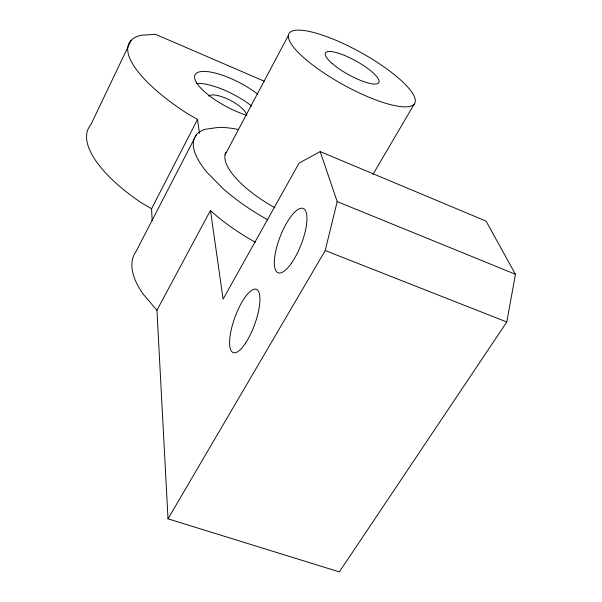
<?xml version="1.0" encoding="UTF-8"?>
<svg xmlns="http://www.w3.org/2000/svg" width="602" height="602" viewBox="0 0 602 602"><rect width="100%" height="100%" fill="white"/><g stroke="black" fill="none" stroke-linecap="round" stroke-linejoin="round"><path stroke-width="0.9" d="M506.809 322.002L515.432 274.264L486.062 221.115L320.204 151.614L299.081 163.082L223.109 299.126L210.459 210.407L156.941 310.256L168.018 518.819L339.332 571.9L506.809 322.002L325.215 250.552L168.018 518.819M325.215 250.552L337.188 201.595L320.204 151.614M131.138 40.379L90.759 124.877A112.627 43.525 27.5 0 0 140.973 202.513L151.553 208.789L152.186 220.716M151.553 208.789L197.501 119.467L186.545 113.056A115.975 36.677 27.7 0 1 141.244 35.255L155.527 34.322L264.218 81.195M196.184 135.074L135.947 251.651A99.405 45.353 29.3 0 0 142.975 293.904L156.941 310.256M225.058 154.804L288.343 35.518M372.909 174.46L414.199 104.123A71.916 18.369 29 0 0 330.919 38.242A71.916 18.369 29 0 0 310.331 63.157A71.916 18.369 29 0 0 414.199 104.123M337.188 201.595L515.432 274.264M210.459 210.407L211.385 211.362A102.904 38.618 29.2 0 0 255.346 242.267M197.501 119.467L199.473 133.298M208.728 96.072A21.574 7.021 27.7 0 1 229.038 99.691A21.574 7.021 27.7 0 1 246.639 114.696M267.86 219.873A103.687 37.038 29.2 0 1 223.395 188.975L207.05 172.443A103.687 37.038 29.2 0 1 205.049 129.28L218.947 127.346A103.687 37.038 29.2 0 1 238.452 129.505M274.911 207.743A69.012 24.607 29.2 0 1 226.036 152.193M246.858 115.351A43.352 13.665 27.7 0 1 195.116 74.716A43.352 13.665 27.7 0 1 257.852 94.251M196.35 83.437A43.163 14.049 27.7 0 1 251.613 106.005M291.323 263.375A34.517 11.205 -68.7 0 0 304.446 209.248A34.517 11.205 -68.7 0 0 276.19 249.205A34.517 11.205 -68.7 0 0 291.323 263.375M245.593 343.05A33.689 10.497 -70 0 0 257.453 290.006A33.689 10.497 -70 0 0 231.243 329.745A33.689 10.497 -70 0 0 245.593 343.05M332.214 63.556A30.529 7.788 29 0 0 377.83 83.505A30.529 7.788 29 0 0 346.398 56.219A30.529 7.788 29 0 0 332.214 63.556"/></g></svg>
